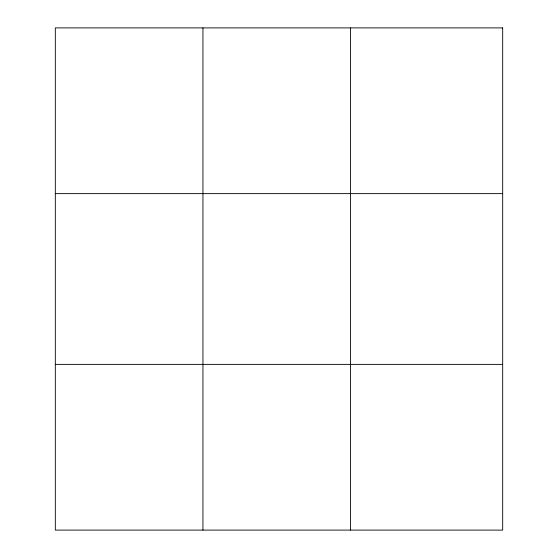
<?xml version="1.0" encoding="UTF-8"?>
<svg xmlns="http://www.w3.org/2000/svg" width="558" height="558" viewBox="0 0 558 558"><rect width="100%" height="100%" fill="white"/><g stroke="black" fill="none" stroke-linecap="round" stroke-linejoin="round"><path stroke-width="0.84" d="M202.945 530.1L202.945 27.9M350.577 530.1L350.577 27.9M55.319 193.626L502.681 193.626M55.319 364.374L502.681 364.374M502.681 27.9L502.681 530.1L55.319 530.1L55.319 27.9L502.681 27.9"/></g></svg>
